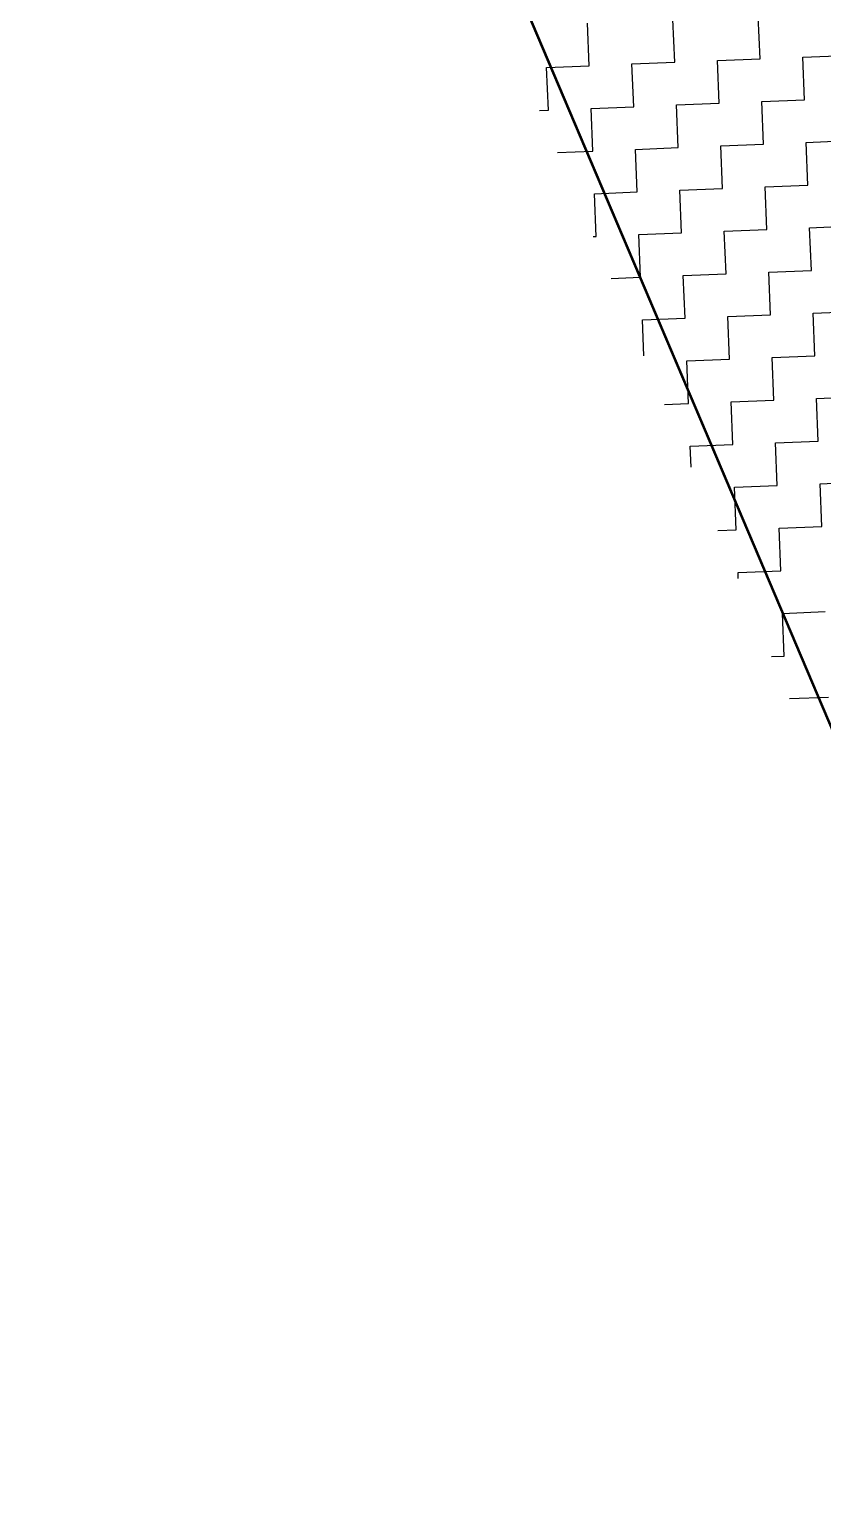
# Model space of a CAD drawing. Header units: metres. Extents: x 281802 to 284768, y 2076477 to 2081449.
# Drawn here: x 281842.3 to 281922.2, y 2076977 to 2077125.1 of the extents above; entities that cross this region are included whole.
import ezdxf

# ---------------------------------------------------------------- set-up
doc = ezdxf.new("R2010")
doc.units = ezdxf.units.M
doc.layers.add('POLY_HATCH', color=12, linetype='Continuous')
doc.layers.add('V_BOUND_LINE', color=7, linetype='Continuous')

msp = doc.modelspace()

# ---------------------------------------------------------------- linework, layer by layer
at = {"layer": 'POLY_HATCH'}
msp.add_line((281842.55, 2077244.72), (281966.44, 2076952.72), dxfattribs=at)
at = {"layer": 'POLY_HATCH', "linetype": 'Continuous'}
for p, q in [((281898.72, 2077121.47), (281898.55, 2077125.77)), ((281907.32, 2077121.82), (281907.15, 2077126.11)), ((281915.92, 2077122.16), (281915.74, 2077126.46)), ((281894.42, 2077121.29), (281898.72, 2077121.47)), ((281894.6, 2077116.99), (281894.42, 2077121.29)), ((281903.02, 2077121.64), (281907.32, 2077121.82)), ((281903.19, 2077117.34), (281903.02, 2077121.64)), ((281911.62, 2077121.99), (281915.92, 2077122.16)), ((281911.79, 2077117.69), (281911.62, 2077121.99)), ((281920.22, 2077122.34), (281924.51, 2077122.51)), ((281920.39, 2077118.04), (281920.22, 2077122.34)), ((281893.72, 2077116.96), (281894.6, 2077116.99)), ((281898.9, 2077117.17), (281903.19, 2077117.34)), ((281899.07, 2077112.87), (281898.9, 2077117.17)), ((281907.49, 2077117.52), (281911.79, 2077117.69)), ((281907.67, 2077113.22), (281907.49, 2077117.52)), ((281916.09, 2077117.87), (281920.39, 2077118.04)), ((281916.26, 2077113.57), (281916.09, 2077117.87)), ((281920.56, 2077113.74), (281924.86, 2077113.92)), ((281920.74, 2077109.44), (281920.56, 2077113.74)), ((281895.52, 2077112.73), (281899.07, 2077112.87)), ((281903.37, 2077113.04), (281907.67, 2077113.22)), ((281903.54, 2077108.75), (281903.37, 2077113.04)), ((281911.97, 2077113.39), (281916.26, 2077113.57)), ((281912.14, 2077109.09), (281911.97, 2077113.39)), ((281916.44, 2077109.27), (281920.74, 2077109.44)), ((281899.24, 2077108.57), (281903.54, 2077108.75)), ((281899.42, 2077104.27), (281899.24, 2077108.57)), ((281907.84, 2077108.92), (281912.14, 2077109.09)), ((281908.02, 2077104.62), (281907.84, 2077108.92)), ((281916.61, 2077104.97), (281916.44, 2077109.27)), ((281912.31, 2077104.8), (281916.61, 2077104.97)), ((281920.91, 2077105.14), (281925.21, 2077105.32)), ((281921.09, 2077100.85), (281920.91, 2077105.14)), ((281899.11, 2077104.26), (281899.42, 2077104.27)), ((281903.72, 2077104.45), (281908.02, 2077104.62)), ((281903.89, 2077100.15), (281903.72, 2077104.45)), ((281912.49, 2077100.5), (281912.31, 2077104.8)), ((281908.19, 2077100.32), (281912.49, 2077100.5)), ((281916.79, 2077100.67), (281921.09, 2077100.85)), ((281916.96, 2077096.37), (281916.79, 2077100.67)), ((281900.91, 2077100.03), (281903.89, 2077100.15)), ((281908.36, 2077096.02), (281908.19, 2077100.32)), ((281904.07, 2077095.85), (281908.36, 2077096.02)), ((281912.66, 2077096.2), (281916.96, 2077096.37)), ((281912.84, 2077091.9), (281912.66, 2077096.2)), ((281921.26, 2077096.55), (281925.56, 2077096.72)), ((281921.43, 2077092.25), (281921.26, 2077096.55)), ((281904.21, 2077092.23), (281904.07, 2077095.85)), ((281908.54, 2077091.73), (281912.84, 2077091.9)), ((281908.71, 2077087.43), (281908.54, 2077091.73)), ((281917.14, 2077092.07), (281921.43, 2077092.25)), ((281917.31, 2077087.78), (281917.14, 2077092.07)), ((281906.29, 2077087.33), (281908.71, 2077087.43)), ((281913.01, 2077087.6), (281917.31, 2077087.78)), ((281913.19, 2077083.3), (281913.01, 2077087.6)), ((281921.61, 2077087.95), (281925.91, 2077088.12)), ((281921.78, 2077083.65), (281921.61, 2077087.95)), ((281908.89, 2077083.13), (281913.19, 2077083.3)), ((281908.97, 2077081.02), (281908.89, 2077083.13)), ((281917.48, 2077083.48), (281921.78, 2077083.65)), ((281917.66, 2077079.18), (281917.48, 2077083.48)), ((281913.36, 2077079), (281917.66, 2077079.18)), ((281913.53, 2077074.71), (281913.36, 2077079)), ((281921.96, 2077079.35), (281926.26, 2077079.53)), ((281922.13, 2077075.05), (281921.96, 2077079.35)), ((281911.68, 2077074.63), (281913.53, 2077074.71)), ((281917.83, 2077074.88), (281922.13, 2077075.05)), ((281918.01, 2077070.58), (281917.83, 2077074.88)), ((281913.71, 2077070.41), (281918.01, 2077070.58)), ((281913.73, 2077069.8), (281913.71, 2077070.41)), ((281918.18, 2077066.28), (281922.48, 2077066.46)), ((281918.35, 2077061.98), (281918.18, 2077066.28)), ((281917.07, 2077061.93), (281918.35, 2077061.98)), ((281918.87, 2077057.7), (281922.83, 2077057.86))]:
    msp.add_line(p, q, dxfattribs=at)
at = {"layer": 'V_BOUND_LINE'}
msp.add_line((281842.33, 2077244.96), (281966.21, 2076952.97), dxfattribs=at)

doc.saveas('drawing.dxf')
